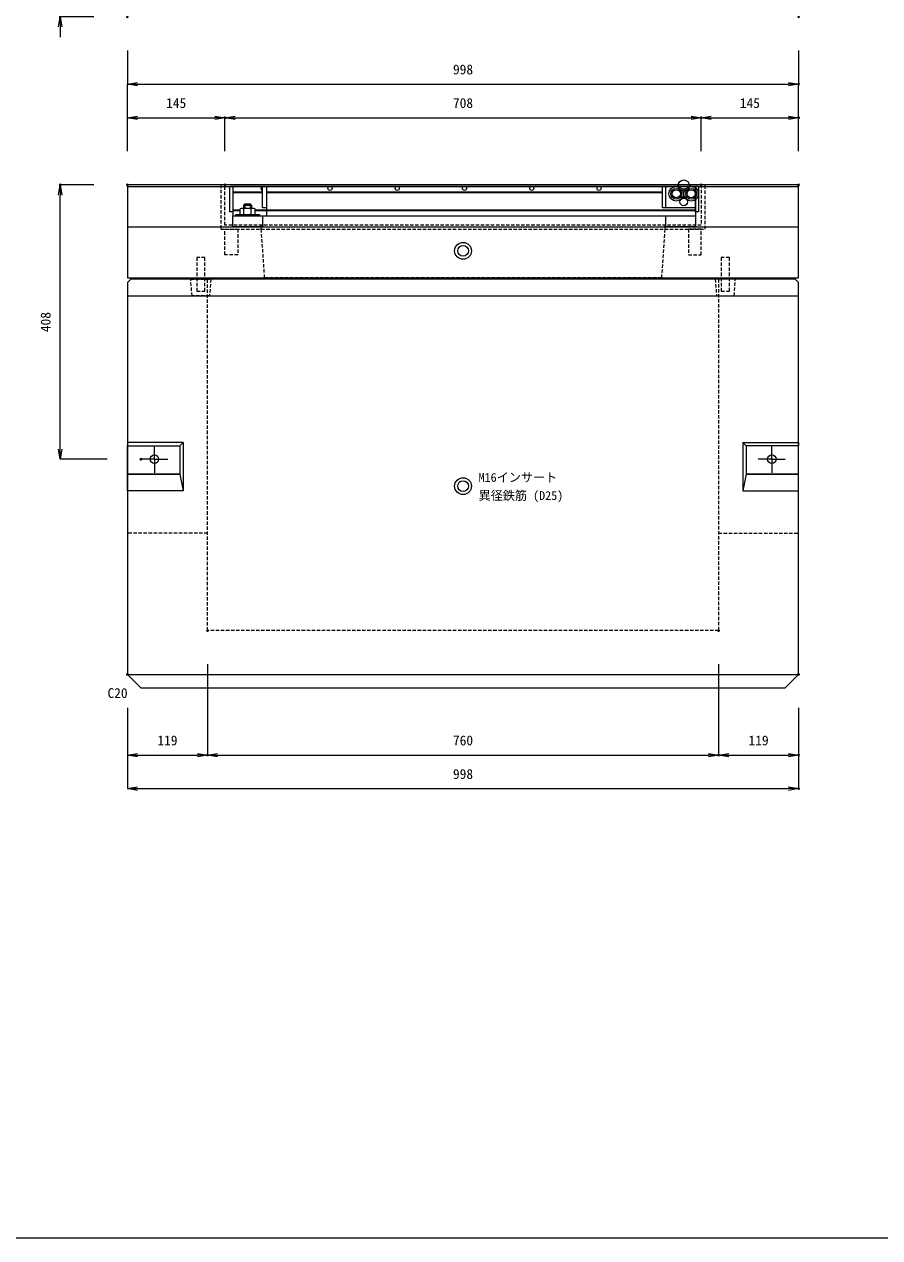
# Model space of a CAD drawing. Units: millimetres, scale not verified. Extents: x -1945 to 1945, y -1090 to 1750.
# Drawn here: x -765 to 507, y -1090 to 715 of the extents above; entities that cross this region are included whole.
import ezdxf
from ezdxf.enums import TextEntityAlignment as Align

# ---------------------------------------------------------------- set-up
doc = ezdxf.new("R2010")
doc.units = ezdxf.units.MM
doc.header["$LTSCALE"] = 10
doc.header["$PDMODE"] = 32
doc.header["$PDSIZE"] = 2
doc.linetypes.add('USER1', pattern=[0.75, 0.5, -0.25])
for name, color, linetype, lineweight in [('0-1_TITLE', 7, 'Continuous', 18), ('0-3_KIJUN', 7, 'USER1', 18), ('0-6_SUNPO_S10', 3, 'Continuous', 18), ('0-7_GRE', 30, 'Continuous', 18), ('0-9__0-9__0-0_0', 7, 'Continuous', 18)]:
    doc.layers.add(name, color=color, linetype=linetype, lineweight=lineweight)
doc.layers.add('0-A__0-a__0-2_DEFPOINTS', color=7, linetype='Continuous')
doc.styles.add('ＭＳ ゴシック', font='')
doc.styles.get('ＭＳ ゴシック').set_extended_font_data('MS Gothic')

# ---------------------------------------------------------------- blocks, each defined once
blk = doc.blocks.new('_OPEN')
at = {"layer": '0-9__0-9__0-0_0'}
blk.add_line((0, 0), (-1, 0), dxfattribs=at)
blk.add_lwpolyline([(-1, 0.1667), (0, 0), (-1, -0.1667)], dxfattribs=at)
blk = doc.blocks.new('_D1')
at = {"layer": '0-6_SUNPO_S10'}
for p, q in [((1333.34, 1946.08), (1333.34, 2046.08)), ((1348.34, 2046.08), (2316.34, 2046.08)), ((2331.34, 1946.08), (2331.34, 2046.08))]:
    blk.add_line(p, q, dxfattribs=at)
at = {"layer": '0-A__0-a__0-2_DEFPOINTS'}
for p in [(2331.34, 2046.08), (1333.34, 1896.08), (2331.34, 1896.08)]:
    blk.add_point(p, dxfattribs=at)
at = {"layer": '0-6_SUNPO_S10', "xscale": 15, "yscale": 15, "rotation": 180}
blk.add_blockref('_OPEN', (1333.34, 2046.08), dxfattribs=at)
at = {"layer": '0-6_SUNPO_S10', "xscale": 15, "yscale": 15}
blk.add_blockref('_OPEN', (2331.34, 2046.08), dxfattribs=at)
at = {"layer": '0-6_SUNPO_S10', "color": 7, "style": 'ＭＳ ゴシック'}
blk.add_text('998', height=14.66, dxfattribs=at).set_placement((1817.34, 2056.08), align=Align.BOTTOM_LEFT)
blk = doc.blocks.new('_D2')
at = {"layer": '0-6_SUNPO_S10'}
for p, q in [((1333.34, 1118.08), (1333.34, 998.08)), ((2331.34, 1118.08), (2331.34, 998.08)), ((1348.34, 998.08), (2316.34, 998.08))]:
    blk.add_line(p, q, dxfattribs=at)
at = {"layer": '0-A__0-a__0-2_DEFPOINTS'}
for p in [(1333.34, 1168.08), (2331.34, 1168.08), (2331.34, 998.08)]:
    blk.add_point(p, dxfattribs=at)
at = {"layer": '0-6_SUNPO_S10', "xscale": 15, "yscale": 15, "rotation": 180}
blk.add_blockref('_OPEN', (1333.34, 998.08), dxfattribs=at)
at = {"layer": '0-6_SUNPO_S10', "xscale": 15, "yscale": 15}
blk.add_blockref('_OPEN', (2331.34, 998.08), dxfattribs=at)
at = {"layer": '0-6_SUNPO_S10', "color": 7, "style": 'ＭＳ ゴシック'}
blk.add_text('998', height=14.66, dxfattribs=at).set_placement((1817.34, 1008.08), align=Align.BOTTOM_LEFT)
blk = doc.blocks.new('_D3')
at = {"layer": '0-6_SUNPO_S10'}
for p, q in [((1333.34, 2096.08), (1333.34, 2046.08)), ((2331.34, 2096.08), (2331.34, 2046.08)), ((1348.34, 2046.08), (2316.34, 2046.08))]:
    blk.add_line(p, q, dxfattribs=at)
at = {"layer": '0-A__0-a__0-2_DEFPOINTS'}
for p in [(1333.34, 2146.08), (2331.34, 2146.08), (2331.34, 2046.08)]:
    blk.add_point(p, dxfattribs=at)
at = {"layer": '0-6_SUNPO_S10', "xscale": 15, "yscale": 15, "rotation": 180}
blk.add_blockref('_OPEN', (1333.34, 2046.08), dxfattribs=at)
at = {"layer": '0-6_SUNPO_S10', "xscale": 15, "yscale": 15}
blk.add_blockref('_OPEN', (2331.34, 2046.08), dxfattribs=at)
at = {"layer": '0-6_SUNPO_S10', "color": 7, "style": 'ＭＳ ゴシック'}
blk.add_text('998', height=14.66, dxfattribs=at).set_placement((1817.34, 2056.08), align=Align.BOTTOM_LEFT)
blk = doc.blocks.new('_D6')
at = {"layer": '0-6_SUNPO_S10'}
for p, q in [((1452.34, 1183.08), (1452.34, 1048.08)), ((1333.34, 1118.08), (1333.34, 1048.08)), ((1348.34, 1048.08), (1437.34, 1048.08))]:
    blk.add_line(p, q, dxfattribs=at)
at = {"layer": '0-A__0-a__0-2_DEFPOINTS'}
for p in [(1452.34, 1233.08), (1333.34, 1168.08), (1452.34, 1048.08)]:
    blk.add_point(p, dxfattribs=at)
at = {"layer": '0-6_SUNPO_S10', "xscale": 15, "yscale": 15, "rotation": 180}
blk.add_blockref('_OPEN', (1333.34, 1048.08), dxfattribs=at)
at = {"layer": '0-6_SUNPO_S10', "xscale": 15, "yscale": 15}
blk.add_blockref('_OPEN', (1452.34, 1048.08), dxfattribs=at)
at = {"layer": '0-6_SUNPO_S10', "color": 7, "style": 'ＭＳ ゴシック'}
blk.add_text('119', height=14.66, dxfattribs=at).set_placement((1377.84, 1058.08), align=Align.BOTTOM_LEFT)
blk = doc.blocks.new('_D7')
at = {"layer": '0-6_SUNPO_S10'}
for p, q in [((1452.34, 1183.08), (1452.34, 1048.08)), ((2212.34, 1183.08), (2212.34, 1048.08)), ((1467.34, 1048.08), (2197.34, 1048.08))]:
    blk.add_line(p, q, dxfattribs=at)
at = {"layer": '0-A__0-a__0-2_DEFPOINTS'}
for p in [(1452.34, 1233.08), (2212.34, 1233.08), (2212.34, 1048.08)]:
    blk.add_point(p, dxfattribs=at)
at = {"layer": '0-6_SUNPO_S10', "xscale": 15, "yscale": 15, "rotation": 180}
blk.add_blockref('_OPEN', (1452.34, 1048.08), dxfattribs=at)
at = {"layer": '0-6_SUNPO_S10', "xscale": 15, "yscale": 15}
blk.add_blockref('_OPEN', (2212.34, 1048.08), dxfattribs=at)
at = {"layer": '0-6_SUNPO_S10', "color": 7, "style": 'ＭＳ ゴシック'}
blk.add_text('760', height=14.66, dxfattribs=at).set_placement((1817.34, 1058.08), align=Align.BOTTOM_LEFT)
blk = doc.blocks.new('_D8')
at = {"layer": '0-6_SUNPO_S10'}
for p, q in [((2212.34, 1183.08), (2212.34, 1048.08)), ((2331.34, 1118.08), (2331.34, 1048.08)), ((2227.34, 1048.08), (2316.34, 1048.08))]:
    blk.add_line(p, q, dxfattribs=at)
at = {"layer": '0-A__0-a__0-2_DEFPOINTS'}
for p in [(2212.34, 1233.08), (2331.34, 1168.08), (2331.34, 1048.08)]:
    blk.add_point(p, dxfattribs=at)
at = {"layer": '0-6_SUNPO_S10', "xscale": 15, "yscale": 15, "rotation": 180}
blk.add_blockref('_OPEN', (2212.34, 1048.08), dxfattribs=at)
at = {"layer": '0-6_SUNPO_S10', "xscale": 15, "yscale": 15}
blk.add_blockref('_OPEN', (2331.34, 1048.08), dxfattribs=at)
at = {"layer": '0-6_SUNPO_S10', "color": 7, "style": 'ＭＳ ゴシック'}
blk.add_text('119', height=14.66, dxfattribs=at).set_placement((2256.84, 1058.08), align=Align.BOTTOM_LEFT)
blk = doc.blocks.new('_D9')
at = {"layer": '0-6_SUNPO_S10'}
for p, q in [((1283.34, 1896.08), (1233.34, 1896.08)), ((1233.34, 1503.08), (1233.34, 1881.08)), ((1303.34, 1488.08), (1233.34, 1488.08))]:
    blk.add_line(p, q, dxfattribs=at)
at = {"layer": '0-A__0-a__0-2_DEFPOINTS'}
for p in [(1233.34, 1896.08), (1333.34, 1896.08), (1353.34, 1488.08)]:
    blk.add_point(p, dxfattribs=at)
at = {"layer": '0-6_SUNPO_S10', "xscale": 15, "yscale": 15}
for p, rotation in [((1233.34, 1896.08), 90), ((1233.34, 1488.08), 270)]:
    blk.add_blockref('_OPEN', p, dxfattribs=dict(at, rotation=rotation))
at = {"layer": '0-6_SUNPO_S10', "color": 7, "style": 'ＭＳ ゴシック'}
blk.add_text('408', height=14.66, rotation=90, dxfattribs=at).set_placement((1223.34, 1677.08), align=Align.BOTTOM_LEFT)
blk = doc.blocks.new('_D19')
at = {"layer": '0-6_SUNPO_S10'}
for p, q in [((1233.34, 2186.08), (1233.34, 2201.08)), ((1283.34, 2171.08), (1233.34, 2171.08)), ((1233.34, 2171.08), (1233.34, 2146.08)), ((1283.34, 2146.08), (1233.34, 2146.08)), ((1233.34, 2131.08), (1233.34, 2116.08))]:
    blk.add_line(p, q, dxfattribs=at)
at = {"layer": '0-A__0-a__0-2_DEFPOINTS'}
for p in [(1333.34, 2171.08), (1233.34, 2146.08), (1333.34, 2146.08)]:
    blk.add_point(p, dxfattribs=at)
at = {"layer": '0-6_SUNPO_S10', "xscale": 15, "yscale": 15}
for p, rotation in [((1233.34, 2171.08), 270), ((1233.34, 2146.08), 90)]:
    blk.add_blockref('_OPEN', p, dxfattribs=dict(at, rotation=rotation))
at = {"layer": '0-6_SUNPO_S10', "color": 7, "style": 'ＭＳ ゴシック'}
blk.add_text('25', height=14.66, rotation=90, dxfattribs=at).set_placement((1223.34, 2148.58), align=Align.BOTTOM_LEFT)
blk = doc.blocks.new('_D31')
at = {"layer": '0-6_SUNPO_S10'}
for p, q in [((1333.34, 1946.08), (1333.34, 1996.08)), ((1348.34, 1996.08), (1463.34, 1996.08)), ((1478.34, 1946.08), (1478.34, 1996.08))]:
    blk.add_line(p, q, dxfattribs=at)
at = {"layer": '0-A__0-a__0-2_DEFPOINTS'}
for p in [(1478.34, 1996.08), (1333.34, 1896.08), (1478.34, 1896.08)]:
    blk.add_point(p, dxfattribs=at)
at = {"layer": '0-6_SUNPO_S10', "xscale": 15, "yscale": 15, "rotation": 180}
blk.add_blockref('_OPEN', (1333.34, 1996.08), dxfattribs=at)
at = {"layer": '0-6_SUNPO_S10', "xscale": 15, "yscale": 15}
blk.add_blockref('_OPEN', (1478.34, 1996.08), dxfattribs=at)
at = {"layer": '0-6_SUNPO_S10', "color": 7, "style": 'ＭＳ ゴシック'}
blk.add_text('145', height=14.66, dxfattribs=at).set_placement((1390.84, 2006.08), align=Align.BOTTOM_LEFT)
blk = doc.blocks.new('_D32')
at = {"layer": '0-6_SUNPO_S10'}
for p, q in [((1478.34, 1946.08), (1478.34, 1996.08)), ((1493.34, 1996.08), (2171.34, 1996.08)), ((2186.34, 1946.08), (2186.34, 1996.08))]:
    blk.add_line(p, q, dxfattribs=at)
at = {"layer": '0-A__0-a__0-2_DEFPOINTS'}
for p in [(2186.34, 1996.08), (1478.34, 1896.08), (2186.34, 1896.08)]:
    blk.add_point(p, dxfattribs=at)
at = {"layer": '0-6_SUNPO_S10', "xscale": 15, "yscale": 15, "rotation": 180}
blk.add_blockref('_OPEN', (1478.34, 1996.08), dxfattribs=at)
at = {"layer": '0-6_SUNPO_S10', "xscale": 15, "yscale": 15}
blk.add_blockref('_OPEN', (2186.34, 1996.08), dxfattribs=at)
at = {"layer": '0-6_SUNPO_S10', "color": 7, "style": 'ＭＳ ゴシック'}
blk.add_text('708', height=14.66, dxfattribs=at).set_placement((1817.34, 2006.08), align=Align.BOTTOM_LEFT)
blk = doc.blocks.new('_D33')
at = {"layer": '0-6_SUNPO_S10'}
for p, q in [((2186.34, 1946.08), (2186.34, 1996.08)), ((2201.34, 1996.08), (2316.34, 1996.08)), ((2331.34, 1946.08), (2331.34, 1996.08))]:
    blk.add_line(p, q, dxfattribs=at)
at = {"layer": '0-A__0-a__0-2_DEFPOINTS'}
for p in [(2331.34, 1996.08), (2186.34, 1896.08), (2331.34, 1896.08)]:
    blk.add_point(p, dxfattribs=at)
at = {"layer": '0-6_SUNPO_S10', "xscale": 15, "yscale": 15, "rotation": 180}
blk.add_blockref('_OPEN', (2186.34, 1996.08), dxfattribs=at)
at = {"layer": '0-6_SUNPO_S10', "xscale": 15, "yscale": 15}
blk.add_blockref('_OPEN', (2331.34, 1996.08), dxfattribs=at)
at = {"layer": '0-6_SUNPO_S10', "color": 7, "style": 'ＭＳ ゴシック'}
blk.add_text('145', height=14.66, dxfattribs=at).set_placement((2243.84, 2006.08), align=Align.BOTTOM_LEFT)
blk = doc.blocks.new('M16_insert')
at = {"layer": '0-3_KIJUN', "color": 3, "linetype": 'Continuous'}
for radius in [12.5, 8]:
    blk.add_circle((0, 0), radius, dxfattribs=at)
blk = doc.blocks.new('A$C52893224')
at = {"layer": '0-7_GRE'}
blk.add_lwpolyline([(-17.5, 2.3), (17.5, 2.3), (17.5, 0), (-17.5, 0)], close=True, dxfattribs=at)
blk = doc.blocks.new('A$C51890359')
at = {"layer": '0-7_GRE'}
for p, q in [((-10.97, 0), (-10.97, 8.14)), ((8.23, 9), (-8.23, 9)), ((-5.49, 0), (-5.49, 8.14)), ((5.48, 0), (5.48, 8.14)), ((10.97, 0), (10.97, 8.14))]:
    blk.add_line(p, q, dxfattribs=at)
for centre, radius, start, end in [((-8.23, 4.18), 4.82, 55.33, 124.67), ((0, -9), 18, 72.259, 107.741), ((8.23, 4.18), 4.82, 55.33, 124.67)]:
    blk.add_arc(centre, radius, start, end, dxfattribs=at)
blk = doc.blocks.new('A$C185242F1')
at = {"layer": '0-7_GRE'}
for p, q in [((-6, 4.7), (-4, 6.7)), ((-6, 4.7), (-6, 0)), ((-6, 4.7), (6, 4.7)), ((-4, 6.7), (-4, 0)), ((-4, 6.7), (4, 6.7)), ((4, 6.7), (4, 0)), ((6, 4.7), (4, 6.7)), ((6, 4.7), (6, 0))]:
    blk.add_line(p, q, dxfattribs=at)
blk = doc.blocks.new('A$C737F5DBA')
at = {"layer": '0-7_GRE'}
for p, q in [((697, 60), (0, 60)), ((4.5, 60), (4.5, 16)), ((54.5, 60), (54.5, 16)), ((671.7, 56.49), (678.3, 56.49)), ((4.5, 52), (48.5, 52)), ((4.5, 51), (48.5, 51)), ((54.5, 52), (643.5, 52)), ((54.5, 51), (643.5, 51)), ((680.18, 43.6), (669.82, 43.6)), ((692.5, 40.31), (692.5, 16)), ((4.5, 25), (15.53, 25)), ((4.5, 24), (15.53, 24)), ((37.47, 25), (54.5, 25)), ((37.47, 24), (54.5, 24)), ((54.5, 25), (692.5, 25)), ((54.5, 24), (692.5, 24)), ((4.5, 16), (692.5, 16))]:
    blk.add_line(p, q, dxfattribs=at)
for points in [[(0, 60), (4.5, 60), (4.5, 22), (0, 22)], [(48.5, 59.96), (54.5, 59.96), (54.5, 28), (48.5, 28)], [(643.5, 60), (692.5, 60), (692.5, 28), (643.5, 28)], [(643.5, 60), (648, 60), (648, 28), (643.5, 28)], [(692.5, 60), (697, 60), (697, 22), (692.5, 22)], [(4.5, 16), (48.5, 16), (48.5, 0), (4.5, 0)], [(648.5, 16), (692.5, 16), (692.5, 0), (648.5, 0)]]:
    blk.add_lwpolyline(points, close=True, dxfattribs=at)
for centre, radius in [((149, 57), 3), ((249, 57), 3), ((349, 57), 3), ((449, 57), 3), ((549, 57), 3), ((663.85, 49), 10.85), ((663.85, 49), 8.05), ((664, 49), 6), ((675, 61.08), 8.45), ((686.15, 49), 10.85), ((686.15, 49), 8.05), ((686, 49), 6), ((675, 36.92), 5.65)]:
    blk.add_circle(centre, radius, dxfattribs=at)
blk.add_arc((49, 57), 3, 99.59407, 260.40593, dxfattribs=at)
for name, p in [('A$C52893224', (26.5, 16)), ('A$C51890359', (26.5, 18.3)), ('A$C185242F1', (26.5, 27.3))]:
    blk.add_blockref(name, p, dxfattribs=at)

msp = doc.modelspace()

# ---------------------------------------------------------------- linework, layer by layer
at = {"layer": '0-1_TITLE', "color": 2}
msp.add_lwpolyline([(-1945, -1089.88), (1945, -1089.88), (1945, 1750.12), (-1945, 1750.12)], close=True, dxfattribs=at)
at = {"layer": '0-3_KIJUN', "linetype": 'Continuous'}
for p, q in [((-611.66, 473.82), (386.34, 473.82)), ((-611.66, 413.82), (386.34, 413.82)), ((-611.66, 311.08), (386.34, 311.08)), ((-571.66, 68.08), (-571.66, 88.08)), ((346.34, 68.08), (346.34, 88.08)), ((-571.66, 68.08), (-591.66, 68.08)), ((-571.66, 68.08), (-571.66, 48.08)), ((-571.66, 68.08), (-551.66, 68.08)), ((346.34, 68.08), (326.34, 68.08)), ((346.34, 68.08), (366.34, 68.08)), ((346.34, 68.08), (346.34, 48.08)), ((-611.66, -251.92), (386.34, -251.92))]:
    msp.add_line(p, q, dxfattribs=at)
at = {"layer": '0-3_KIJUN'}
for p, q in [((-492.66, -41.92), (-611.66, -41.92)), ((267.34, -41.92), (386.34, -41.92))]:
    msp.add_line(p, q, dxfattribs=at)
at = {"layer": '0-3_KIJUN', "linetype": 'Continuous'}
for points in [[(386.34, 338.08), (386.34, 476.08), (-611.66, 476.08), (-611.66, 338.08)], [(386.34, 331.08), (381.34, 336.08), (-606.66, 336.08), (-611.66, 331.08), (-611.66, -251.92), (-591.66, -271.92), (366.34, -271.92), (386.34, -251.92)], [(-528.66, 93.08), (-611.66, 93.08), (-611.66, 88.08), (-533.66, 88.08)], [(303.34, 93.08), (386.34, 93.08), (386.34, 88.08), (308.34, 88.08)], [(-611.66, 88.08), (-533.66, 88.08), (-533.66, 46.08), (-611.66, 46.08)], [(386.34, 88.08), (308.34, 88.08), (308.34, 46.08), (386.34, 46.08)]]:
    msp.add_lwpolyline(points, close=True, dxfattribs=at)
at = {"layer": '0-3_KIJUN'}
for points in [[(-466.66, 476.08), (-472.66, 476.08), (-472.66, 410.08), (247.34, 410.08), (247.34, 476.08), (241.34, 476.08), (241.34, 416.08), (-466.66, 416.08)], [(-466.66, 410.08), (-447.66, 410.08), (-447.66, 372.08), (-466.66, 372.08)], [(241.34, 410.08), (222.34, 410.08), (222.34, 372.08), (241.34, 372.08)], [(-496.66, 368.08), (-508.66, 368.08), (-508.66, 318.08), (-496.66, 318.08)], [(283.34, 368.08), (271.34, 368.08), (271.34, 318.08), (283.34, 318.08)], [(-517.66, 336.08), (-487.66, 336.08), (-489.66, 311.08), (-515.66, 311.08)], [(292.34, 336.08), (262.34, 336.08), (264.34, 311.08), (290.34, 311.08)]]:
    msp.add_lwpolyline(points, close=True, dxfattribs=at)
for points in [[(187.34, 416.08), (187.34, 410.08), (182.34, 338.08), (-407.66, 338.08), (-412.66, 410.08), (-412.66, 416.08)], [(267.34, 336.08), (267.34, -186.92), (-492.66, -186.92), (-492.66, 336.08)]]:
    msp.add_lwpolyline(points, dxfattribs=at)
at = {"layer": '0-3_KIJUN', "linetype": 'Continuous'}
for points in [[(-528.66, 93.08), (-528.66, 21.08), (-611.66, 21.08), (-611.66, 46.08), (-533.66, 46.08), (-528.66, 21.08)], [(303.34, 93.08), (303.34, 21.08), (386.34, 21.08), (386.34, 46.08), (308.34, 46.08), (303.34, 21.08)]]:
    msp.add_lwpolyline(points, dxfattribs=at)
for centre in [(-571.66, 68.08), (346.34, 68.08)]:
    msp.add_circle(centre, 6.35, dxfattribs=at)

# ---------------------------------------------------------------- block references
at = {"layer": '0-3_KIJUN'}
for p in [(-112.66, 378.08), (-112.66, 28.08)]:
    msp.add_blockref('M16_insert', p, dxfattribs=at)
at = {"layer": '0-6_SUNPO_S10'}
for name in ['_D19', '_D3', '_D1', '_D31', '_D32', '_D33', '_D9', '_D6', '_D7', '_D8', '_D2']:
    msp.add_blockref(name, (-1945, -1420), dxfattribs=at)
at = {"layer": '0-7_GRE'}
msp.add_blockref('A$C737F5DBA', (-459.48, 413.93), dxfattribs=at)

# ---------------------------------------------------------------- texts
at = {"layer": '0-6_SUNPO_S10', "color": 7, "style": 'ＭＳ ゴシック'}
for s, height, p in [('M16インサート', 13.2, (-89.57, 30.45)), ('異径鉄筋 (D25)', 13.2, (-89.57, 3.45)), ('C20', 14.66, (-641.33, -291.42))]:
    msp.add_text(s, height=height, dxfattribs=at).set_placement(p, align=Align.BOTTOM_LEFT)

doc.saveas('drawing.dxf')
